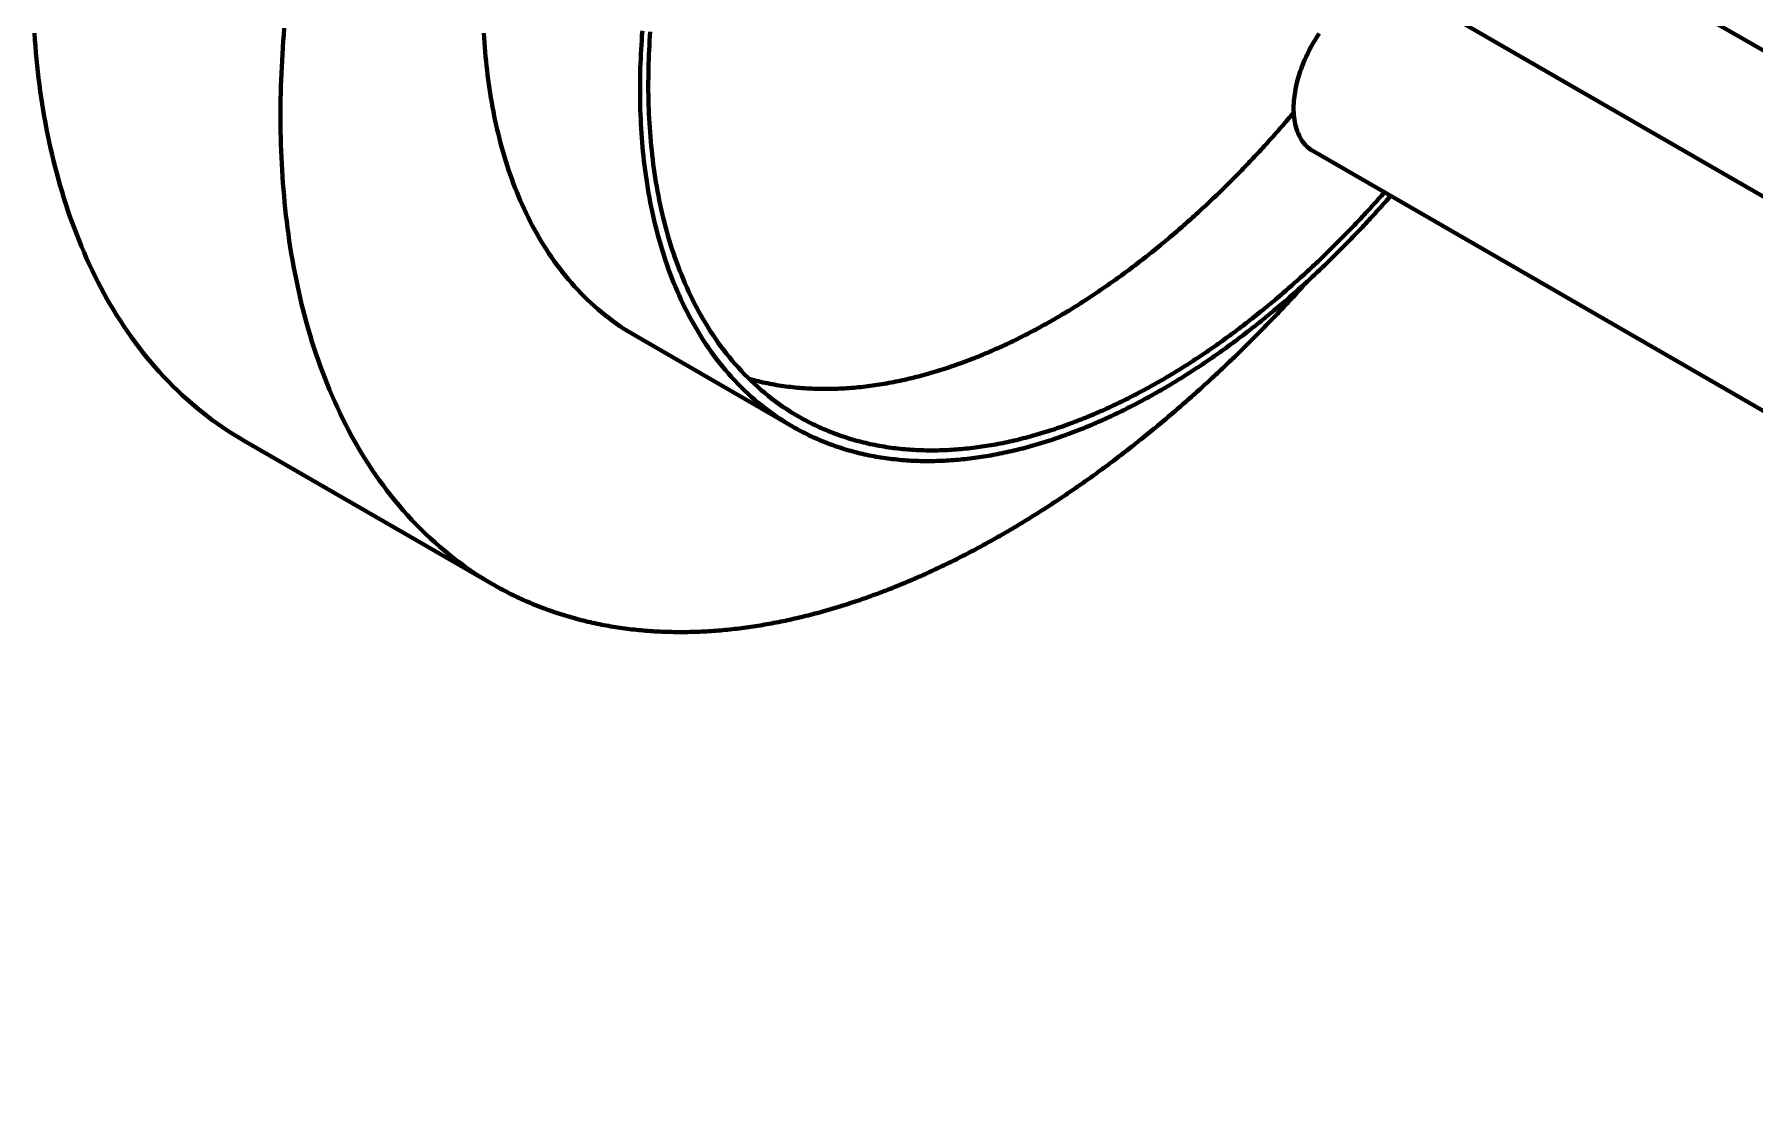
# Model space of a CAD drawing. Header units: millimetres. Extents: x 0 to 841, y 0 to 594.
# Drawn here: x 379.2 to 438.1, y 132.7 to 168.8 of the extents above; entities that cross this region are included whole.
import ezdxf

# ---------------------------------------------------------------- set-up
doc = ezdxf.new("R2010")
doc.units = ezdxf.units.MM
doc.layers.add('01-VISIBLE', color=7, linetype='CONTINUOUS', lineweight=70)

msp = doc.modelspace()

# ---------------------------------------------------------------- linework, layer by layer
at = {"layer": '01-VISIBLE'}
for p, q in [((425.47, 175.732), (485.723, 140.945)), ((426.147, 170.342), (481.867, 138.172)), ((422.972, 164.843), (478.692, 132.673)), ((405.179, 155.416), (399.812, 158.514)), ((394.912, 150.027), (386.426, 154.926))]:
    msp.add_line(p, q, dxfattribs=at)
for points in [[(386.426, 154.926), (386.236, 155.038), (386.048, 155.154), (385.863, 155.273), (385.679, 155.396), (385.498, 155.522), (385.319, 155.652), (385.143, 155.785), (384.969, 155.921), (384.798, 156.06), (384.63, 156.202), (384.464, 156.348), (384.3, 156.496), (384.14, 156.648), (383.982, 156.802), (383.827, 156.959), (383.674, 157.119), (383.525, 157.281), (383.378, 157.446), (383.234, 157.613), (383.093, 157.783), (382.955, 157.955), (382.819, 158.129), (382.687, 158.306), (382.557, 158.484), (382.43, 158.665), (382.306, 158.847), (382.185, 159.032), (382.066, 159.218), (381.951, 159.406), (381.838, 159.595), (381.727, 159.787), (381.62, 159.979), (381.515, 160.174), (381.413, 160.37), (381.314, 160.567), (381.217, 160.765), (381.123, 160.965), (381.032, 161.166), (380.943, 161.368), (380.857, 161.571), (380.773, 161.775), (380.692, 161.98), (380.613, 162.186), (380.537, 162.393), (380.463, 162.601), (380.391, 162.81), (380.322, 163.02), (380.255, 163.23), (380.19, 163.441), (380.128, 163.653), (380.068, 163.865), (380.01, 164.078), (379.955, 164.292), (379.901, 164.506), (379.85, 164.721), (379.801, 164.936), (379.754, 165.151), (379.708, 165.367), (379.665, 165.584), (379.624, 165.801), (379.585, 166.018), (379.548, 166.235), (379.513, 166.453), (379.48, 166.672), (379.448, 166.89), (379.419, 167.109), (379.391, 167.328), (379.365, 167.547), (379.341, 167.766), (379.318, 167.986), (379.298, 168.206), (379.279, 168.425), (379.261, 168.645), (379.246, 168.866)], [(394.912, 150.027), (394.721, 150.139), (394.534, 150.255), (394.348, 150.374), (394.164, 150.497), (393.983, 150.623), (393.805, 150.753), (393.628, 150.886), (393.455, 151.022), (393.283, 151.161), (393.115, 151.304), (392.949, 151.449), (392.786, 151.597), (392.625, 151.749), (392.467, 151.903), (392.312, 152.06), (392.16, 152.22), (392.01, 152.382), (391.863, 152.547), (391.719, 152.714), (391.578, 152.884), (391.44, 153.056), (391.305, 153.23), (391.172, 153.407), (391.042, 153.585), (390.915, 153.766), (390.791, 153.948), (390.67, 154.133), (390.551, 154.319), (390.436, 154.507), (390.323, 154.696), (390.213, 154.888), (390.105, 155.081), (390.001, 155.275), (389.899, 155.471), (389.799, 155.668), (389.703, 155.866), (389.609, 156.066), (389.517, 156.267), (389.428, 156.469), (389.342, 156.672), (389.258, 156.876), (389.177, 157.081), (389.098, 157.287), (389.022, 157.494), (388.948, 157.702), (388.876, 157.911), (388.807, 158.121), (388.74, 158.331), (388.676, 158.542), (388.613, 158.754), (388.553, 158.966), (388.496, 159.179), (388.44, 159.393), (388.387, 159.607), (388.335, 159.822), (388.286, 160.037), (388.239, 160.252), (388.194, 160.468), (388.151, 160.685), (388.11, 160.902), (388.071, 161.119), (388.033, 161.337), (387.998, 161.554), (387.965, 161.773), (387.933, 161.991), (387.904, 162.21), (387.876, 162.429), (387.85, 162.648), (387.826, 162.867), (387.804, 163.087), (387.783, 163.307), (387.764, 163.526), (387.747, 163.746), (387.731, 163.967), (387.717, 164.187), (387.705, 164.407), (387.694, 164.628), (387.685, 164.848), (387.678, 165.069), (387.672, 165.289), (387.667, 165.51), (387.664, 165.731), (387.663, 165.951), (387.663, 166.172), (387.665, 166.393), (387.668, 166.614), (387.672, 166.834), (387.678, 167.055), (387.685, 167.275), (387.694, 167.496), (387.704, 167.716), (387.715, 167.937), (387.728, 168.157), (387.742, 168.377), (387.757, 168.598), (387.774, 168.818), (387.792, 169.038)], [(399.812, 158.514), (399.675, 158.595), (399.539, 158.678), (399.406, 158.764), (399.274, 158.853), (399.143, 158.943), (399.015, 159.037), (398.888, 159.132), (398.763, 159.23), (398.639, 159.331), (398.518, 159.433), (398.398, 159.538), (398.281, 159.645), (398.165, 159.754), (398.052, 159.865), (397.94, 159.978), (397.83, 160.093), (397.722, 160.21), (397.617, 160.328), (397.513, 160.449), (397.412, 160.571), (397.312, 160.695), (397.215, 160.82), (397.119, 160.947), (397.026, 161.076), (396.934, 161.206), (396.845, 161.337), (396.758, 161.47), (396.672, 161.604), (396.589, 161.74), (396.508, 161.876), (396.428, 162.014), (396.351, 162.153), (396.276, 162.293), (396.202, 162.433), (396.131, 162.575), (396.061, 162.718), (395.993, 162.862), (395.928, 163.007), (395.864, 163.152), (395.802, 163.298), (395.741, 163.445), (395.683, 163.593), (395.626, 163.742), (395.571, 163.891), (395.518, 164.04), (395.466, 164.191), (395.416, 164.342), (395.368, 164.493), (395.322, 164.645), (395.277, 164.797), (395.234, 164.95), (395.192, 165.104), (395.152, 165.257), (395.114, 165.412), (395.077, 165.566), (395.041, 165.721), (395.007, 165.876), (394.975, 166.032), (394.944, 166.188), (394.914, 166.344), (394.886, 166.5), (394.859, 166.657), (394.834, 166.814), (394.81, 166.971), (394.787, 167.128), (394.766, 167.286), (394.746, 167.443), (394.727, 167.601), (394.71, 167.759), (394.694, 167.917), (394.679, 168.075), (394.665, 168.234), (394.653, 168.392), (394.642, 168.551), (394.632, 168.709), (394.623, 168.868)], [(405.179, 155.416), (405.042, 155.496), (404.906, 155.58), (404.773, 155.666), (404.641, 155.754), (404.51, 155.845), (404.382, 155.938), (404.255, 156.034), (404.13, 156.132), (404.006, 156.232), (403.885, 156.335), (403.765, 156.439), (403.648, 156.546), (403.532, 156.655), (403.418, 156.766), (403.307, 156.879), (403.197, 156.994), (403.089, 157.111), (402.984, 157.23), (402.88, 157.35), (402.779, 157.472), (402.679, 157.596), (402.581, 157.722), (402.486, 157.849), (402.393, 157.977), (402.301, 158.107), (402.212, 158.239), (402.125, 158.372), (402.039, 158.506), (401.956, 158.641), (401.875, 158.778), (401.795, 158.915), (401.718, 159.054), (401.643, 159.194), (401.569, 159.335), (401.498, 159.477), (401.428, 159.62), (401.36, 159.763), (401.295, 159.908), (401.231, 160.053), (401.168, 160.2), (401.108, 160.347), (401.05, 160.495), (400.993, 160.643), (400.938, 160.792), (400.885, 160.942), (400.833, 161.092), (400.783, 161.243), (400.735, 161.394), (400.689, 161.546), (400.644, 161.699), (400.601, 161.852), (400.559, 162.005), (400.519, 162.159), (400.48, 162.313), (400.444, 162.468), (400.408, 162.623), (400.374, 162.778), (400.342, 162.933), (400.311, 163.089), (400.281, 163.245), (400.253, 163.402), (400.226, 163.558), (400.201, 163.715), (400.177, 163.872), (400.154, 164.03), (400.133, 164.187), (400.113, 164.345), (400.094, 164.503), (400.077, 164.66), (400.061, 164.819), (400.046, 164.977), (400.032, 165.135), (400.02, 165.294), (400.009, 165.452), (399.999, 165.611), (399.99, 165.769), (399.982, 165.928), (399.976, 166.087), (399.97, 166.246), (399.966, 166.404), (399.963, 166.563), (399.961, 166.722), (399.96, 166.881), (399.96, 167.04), (399.961, 167.199), (399.963, 167.358), (399.966, 167.517), (399.97, 167.676), (399.975, 167.834), (399.982, 167.993), (399.989, 168.152), (399.997, 168.311), (400.006, 168.469), (400.016, 168.628), (400.027, 168.786), (400.039, 168.945)], [(405.379, 155.762), (405.244, 155.842), (405.111, 155.924), (404.979, 156.008), (404.849, 156.095), (404.721, 156.184), (404.594, 156.276), (404.469, 156.37), (404.346, 156.467), (404.225, 156.566), (404.105, 156.666), (403.988, 156.77), (403.872, 156.875), (403.758, 156.982), (403.646, 157.091), (403.537, 157.202), (403.429, 157.316), (403.323, 157.431), (403.219, 157.547), (403.117, 157.666), (403.017, 157.786), (402.919, 157.908), (402.823, 158.032), (402.729, 158.157), (402.637, 158.283), (402.547, 158.411), (402.459, 158.54), (402.373, 158.671), (402.289, 158.803), (402.207, 158.936), (402.127, 159.071), (402.049, 159.206), (401.973, 159.343), (401.899, 159.48), (401.826, 159.619), (401.756, 159.759), (401.688, 159.899), (401.621, 160.041), (401.556, 160.183), (401.493, 160.326), (401.432, 160.47), (401.373, 160.615), (401.315, 160.76), (401.259, 160.906), (401.205, 161.053), (401.153, 161.2), (401.102, 161.348), (401.053, 161.497), (401.006, 161.646), (400.96, 161.795), (400.916, 161.946), (400.873, 162.096), (400.832, 162.247), (400.793, 162.398), (400.755, 162.55), (400.719, 162.702), (400.684, 162.855), (400.65, 163.007), (400.618, 163.16), (400.588, 163.314), (400.559, 163.467), (400.531, 163.621), (400.505, 163.776), (400.48, 163.93), (400.456, 164.084), (400.434, 164.239), (400.413, 164.394), (400.393, 164.549), (400.375, 164.705), (400.358, 164.86), (400.342, 165.016), (400.327, 165.171), (400.314, 165.327), (400.302, 165.483), (400.291, 165.639), (400.281, 165.795), (400.272, 165.951), (400.265, 166.108), (400.258, 166.264), (400.253, 166.42), (400.249, 166.576), (400.245, 166.733), (400.243, 166.889), (400.242, 167.046), (400.242, 167.202), (400.244, 167.358), (400.246, 167.515), (400.249, 167.671), (400.253, 167.827), (400.258, 167.984), (400.264, 168.14), (400.271, 168.296), (400.279, 168.452), (400.288, 168.608), (400.298, 168.765), (400.309, 168.921)], [(423.189, 168.855), (423.145, 168.788), (423.101, 168.721), (423.058, 168.653), (423.016, 168.584), (422.976, 168.515), (422.936, 168.446), (422.897, 168.375), (422.86, 168.304), (422.823, 168.233), (422.788, 168.161), (422.753, 168.089), (422.72, 168.016), (422.687, 167.942), (422.656, 167.868), (422.626, 167.794), (422.597, 167.719), (422.57, 167.644), (422.543, 167.568), (422.518, 167.492), (422.494, 167.415), (422.471, 167.338), (422.45, 167.261), (422.43, 167.183), (422.411, 167.105), (422.394, 167.027), (422.379, 166.948), (422.365, 166.869), (422.352, 166.79), (422.341, 166.711), (422.332, 166.631), (422.325, 166.551), (422.32, 166.471), (422.316, 166.391), (422.315, 166.311), (422.315, 166.23), (422.318, 166.15), (422.324, 166.07), (422.331, 165.99), (422.342, 165.911), (422.355, 165.832), (422.371, 165.753), (422.39, 165.675), (422.412, 165.598), (422.437, 165.522), (422.466, 165.447), (422.499, 165.374), (422.536, 165.302), (422.576, 165.233), (422.621, 165.166), (422.669, 165.103), (422.722, 165.042), (422.779, 164.986), (422.84, 164.933), (422.904, 164.886), (422.972, 164.843)], [(422.318, 166.155), (422.266, 166.093), (422.214, 166.032), (422.162, 165.971), (422.11, 165.91), (422.057, 165.849), (422.005, 165.788), (421.952, 165.727), (421.899, 165.666), (421.846, 165.606), (421.793, 165.545), (421.74, 165.485), (421.687, 165.425), (421.633, 165.364), (421.58, 165.304), (421.526, 165.244), (421.472, 165.185), (421.418, 165.125), (421.364, 165.065), (421.31, 165.006), (421.256, 164.947), (421.201, 164.887), (421.147, 164.828), (421.092, 164.769), (421.037, 164.71), (420.982, 164.652), (420.927, 164.593), (420.872, 164.534), (420.817, 164.476), (420.761, 164.418), (420.706, 164.36), (420.65, 164.302), (420.594, 164.244), (420.538, 164.186), (420.482, 164.128), (420.426, 164.071), (420.369, 164.013), (420.313, 163.956), (420.256, 163.899), (420.2, 163.842), (420.143, 163.785), (420.086, 163.728), (420.029, 163.671), (419.971, 163.615), (419.914, 163.559), (419.856, 163.502), (419.799, 163.446), (419.741, 163.39), (419.683, 163.334), (419.625, 163.279), (419.567, 163.223), (419.509, 163.168), (419.45, 163.112), (419.392, 163.057), (419.333, 163.002), (419.274, 162.947), (419.215, 162.892), (419.156, 162.838), (419.097, 162.783), (419.038, 162.729), (418.978, 162.675), (418.919, 162.621), (418.859, 162.567), (418.799, 162.513), (418.739, 162.46), (418.679, 162.406), (418.619, 162.353), (418.558, 162.3), (418.498, 162.247), (418.437, 162.194), (418.376, 162.141), (418.315, 162.089), (418.254, 162.036), (418.193, 161.984), (418.132, 161.932), (418.07, 161.88), (418.009, 161.828), (417.947, 161.776), (417.885, 161.725), (417.823, 161.674), (417.761, 161.623), (417.699, 161.572), (417.637, 161.521), (417.574, 161.47), (417.511, 161.42), (417.449, 161.369), (417.386, 161.319), (417.323, 161.269), (417.26, 161.219), (417.196, 161.17), (417.133, 161.12), (417.069, 161.071), (417.006, 161.022), (416.942, 160.973), (416.878, 160.924), (416.814, 160.876), (416.749, 160.827), (416.685, 160.779), (416.62, 160.731), (416.556, 160.683), (416.491, 160.635), (416.426, 160.588), (416.361, 160.54), (416.296, 160.493), (416.23, 160.446), (416.165, 160.4), (416.099, 160.353), (416.034, 160.307), (415.968, 160.261), (415.902, 160.215), (415.836, 160.169), (415.769, 160.123), (415.703, 160.078), (415.636, 160.033), (415.57, 159.988), (415.503, 159.943), (415.436, 159.898), (415.369, 159.854), (415.301, 159.81), (415.234, 159.766), (415.166, 159.722), (415.099, 159.679), (415.031, 159.635), (414.963, 159.592), (414.895, 159.549), (414.827, 159.507), (414.758, 159.464), (414.69, 159.422), (414.621, 159.38), (414.552, 159.338), (414.484, 159.297), (414.414, 159.256), (414.345, 159.215), (414.276, 159.174), (414.207, 159.133), (414.137, 159.093)], [(425.422, 163.428), (425.369, 163.368), (425.316, 163.308), (425.263, 163.248), (425.209, 163.188), (425.156, 163.128), (425.102, 163.069), (425.048, 163.009), (424.994, 162.95), (424.94, 162.89), (424.886, 162.831), (424.831, 162.772), (424.777, 162.713), (424.722, 162.654), (424.667, 162.596), (424.612, 162.537), (424.557, 162.478), (424.502, 162.42), (424.447, 162.362), (424.392, 162.304), (424.336, 162.246), (424.281, 162.188), (424.225, 162.13), (424.169, 162.072), (424.113, 162.015), (424.057, 161.957), (424, 161.9), (423.944, 161.843), (423.888, 161.786), (423.831, 161.729), (423.774, 161.672), (423.717, 161.616), (423.66, 161.559), (423.603, 161.503), (423.546, 161.446), (423.488, 161.39), (423.431, 161.334), (423.373, 161.278), (423.315, 161.223), (423.257, 161.167), (423.199, 161.112), (423.141, 161.056), (423.083, 161.001), (423.024, 160.946), (422.966, 160.891), (422.907, 160.836), (422.848, 160.782), (422.789, 160.727), (422.73, 160.673), (422.671, 160.619), (422.611, 160.565), (422.552, 160.511), (422.492, 160.457), (422.432, 160.403), (422.372, 160.35), (422.312, 160.297), (422.252, 160.243), (422.192, 160.19), (422.132, 160.137), (422.071, 160.085), (422.01, 160.032), (421.95, 159.98), (421.889, 159.927), (421.828, 159.875), (421.766, 159.823), (421.705, 159.771), (421.644, 159.72), (421.582, 159.668), (421.52, 159.617), (421.458, 159.566), (421.396, 159.515), (421.334, 159.464), (421.272, 159.413), (421.21, 159.363), (421.147, 159.312), (421.084, 159.262), (421.022, 159.212), (420.959, 159.162), (420.896, 159.112), (420.832, 159.063), (420.769, 159.014), (420.706, 158.964), (420.642, 158.915), (420.578, 158.867), (420.514, 158.818), (420.45, 158.769), (420.386, 158.721), (420.322, 158.673), (420.257, 158.625), (420.193, 158.577), (420.128, 158.53), (420.063, 158.482), (419.998, 158.435), (419.933, 158.388), (419.868, 158.341), (419.803, 158.295), (419.737, 158.248), (419.672, 158.202), (419.606, 158.156), (419.54, 158.11), (419.474, 158.064), (419.408, 158.019), (419.342, 157.973), (419.275, 157.928), (419.208, 157.883), (419.142, 157.839), (419.075, 157.794), (419.008, 157.75), (418.941, 157.706), (418.874, 157.662), (418.806, 157.618), (418.739, 157.575), (418.671, 157.532), (418.603, 157.489), (418.535, 157.446), (418.467, 157.404), (418.399, 157.361), (418.33, 157.319), (418.262, 157.277), (418.193, 157.236), (418.124, 157.194), (418.056, 157.153), (417.987, 157.112), (417.917, 157.071), (417.848, 157.031), (417.779, 156.99)], [(425.634, 163.306), (425.581, 163.246), (425.528, 163.186), (425.475, 163.126), (425.422, 163.066), (425.369, 163.006), (425.315, 162.946), (425.262, 162.887), (425.208, 162.827), (425.154, 162.768), (425.101, 162.709), (425.047, 162.649), (424.992, 162.59), (424.938, 162.531), (424.884, 162.473), (424.829, 162.414), (424.775, 162.355), (424.72, 162.297), (424.665, 162.239), (424.61, 162.18), (424.555, 162.122), (424.5, 162.064), (424.444, 162.006), (424.389, 161.949), (424.333, 161.891), (424.278, 161.833), (424.222, 161.776), (424.166, 161.719), (424.11, 161.662), (424.053, 161.604), (423.997, 161.548), (423.94, 161.491), (423.884, 161.434), (423.827, 161.378), (423.77, 161.321), (423.713, 161.265), (423.656, 161.209), (423.599, 161.153), (423.541, 161.097), (423.484, 161.041), (423.426, 160.985), (423.369, 160.93), (423.311, 160.875), (423.253, 160.819), (423.195, 160.764), (423.136, 160.709), (423.078, 160.654), (423.019, 160.6), (422.961, 160.545), (422.902, 160.491), (422.843, 160.436), (422.784, 160.382), (422.725, 160.328), (422.666, 160.274), (422.606, 160.221), (422.547, 160.167), (422.487, 160.114), (422.427, 160.06), (422.367, 160.007), (422.307, 159.954), (422.247, 159.901), (422.187, 159.849), (422.126, 159.796), (422.066, 159.744), (422.005, 159.691), (421.944, 159.639), (421.883, 159.587), (421.822, 159.535), (421.761, 159.484), (421.7, 159.432), (421.638, 159.381), (421.577, 159.33), (421.515, 159.279), (421.453, 159.228), (421.391, 159.177), (421.329, 159.126), (421.267, 159.076), (421.204, 159.026), (421.142, 158.976), (421.079, 158.926), (421.017, 158.876), (420.954, 158.826), (420.891, 158.777), (420.827, 158.728), (420.764, 158.678), (420.701, 158.63), (420.637, 158.581), (420.573, 158.532), (420.51, 158.484), (420.446, 158.436), (420.382, 158.387), (420.317, 158.34), (420.253, 158.292), (420.189, 158.244), (420.124, 158.197), (420.059, 158.15), (419.994, 158.103), (419.929, 158.056), (419.864, 158.009), (419.799, 157.963), (419.734, 157.917), (419.668, 157.871), (419.602, 157.825), (419.537, 157.779), (419.471, 157.734), (419.405, 157.688), (419.338, 157.643), (419.272, 157.598), (419.206, 157.554), (419.139, 157.509), (419.072, 157.465), (419.005, 157.421), (418.938, 157.377), (418.871, 157.333), (418.804, 157.29), (418.736, 157.247), (418.669, 157.204), (418.601, 157.161), (418.533, 157.118), (418.465, 157.076), (418.397, 157.034), (418.329, 156.992), (418.261, 156.95), (418.192, 156.908), (418.124, 156.867), (418.055, 156.826), (417.986, 156.785), (417.917, 156.744), (417.848, 156.704), (417.779, 156.664)], [(422.794, 160.391), (422.74, 160.332), (422.687, 160.272), (422.633, 160.213), (422.579, 160.154), (422.525, 160.094), (422.471, 160.035), (422.416, 159.976), (422.362, 159.917), (422.308, 159.858), (422.253, 159.799), (422.198, 159.741), (422.144, 159.682), (422.089, 159.623), (422.034, 159.565), (421.979, 159.506), (421.924, 159.448), (421.869, 159.39), (421.814, 159.332), (421.758, 159.274), (421.703, 159.216), (421.647, 159.158), (421.592, 159.1), (421.536, 159.042), (421.48, 158.984), (421.425, 158.927), (421.369, 158.869), (421.313, 158.812), (421.256, 158.755), (421.2, 158.697), (421.144, 158.64), (421.087, 158.583), (421.031, 158.526), (420.974, 158.47), (420.918, 158.413), (420.861, 158.356), (420.804, 158.299), (420.747, 158.243), (420.69, 158.187), (420.633, 158.13), (420.576, 158.074), (420.518, 158.018), (420.461, 157.962), (420.404, 157.906), (420.346, 157.85), (420.288, 157.794), (420.231, 157.739), (420.173, 157.683), (420.115, 157.628), (420.057, 157.572), (419.999, 157.517), (419.94, 157.462), (419.882, 157.407), (419.824, 157.352), (419.765, 157.297), (419.707, 157.242), (419.648, 157.187), (419.589, 157.133), (419.53, 157.078), (419.471, 157.024), (419.412, 156.97), (419.353, 156.916), (419.294, 156.861), (419.235, 156.807), (419.175, 156.754), (419.116, 156.7), (419.056, 156.646), (418.996, 156.593), (418.937, 156.539), (418.877, 156.486), (418.817, 156.432), (418.757, 156.379), (418.696, 156.326), (418.636, 156.273), (418.576, 156.22), (418.515, 156.168), (418.455, 156.115), (418.394, 156.062), (418.334, 156.01), (418.273, 155.958), (418.212, 155.905), (418.151, 155.853), (418.09, 155.801), (418.029, 155.75), (417.967, 155.698), (417.906, 155.646), (417.845, 155.595), (417.783, 155.543), (417.721, 155.492), (417.66, 155.441), (417.598, 155.389), (417.536, 155.339), (417.474, 155.288), (417.412, 155.237), (417.349, 155.186), (417.287, 155.136), (417.225, 155.085), (417.162, 155.035), (417.1, 154.985), (417.037, 154.935), (416.974, 154.885), (416.911, 154.835), (416.848, 154.785), (416.785, 154.736), (416.722, 154.686), (416.659, 154.637), (416.596, 154.588), (416.532, 154.539), (416.469, 154.49), (416.405, 154.441), (416.341, 154.392), (416.277, 154.344), (416.214, 154.295), (416.15, 154.247), (416.085, 154.199), (416.021, 154.15), (415.957, 154.102), (415.893, 154.055), (415.828, 154.007), (415.764, 153.959), (415.699, 153.912), (415.634, 153.865), (415.569, 153.817), (415.504, 153.77), (415.439, 153.723), (415.374, 153.677), (415.309, 153.63), (415.243, 153.583), (415.178, 153.537), (415.112, 153.491), (415.047, 153.445), (414.981, 153.399), (414.915, 153.353), (414.849, 153.307), (414.783, 153.262), (414.717, 153.216), (414.651, 153.171), (414.585, 153.126), (414.518, 153.081), (414.452, 153.036), (414.385, 152.991), (414.318, 152.947), (414.252, 152.902), (414.185, 152.858), (414.118, 152.814), (414.051, 152.77), (413.984, 152.726), (413.916, 152.682), (413.849, 152.639), (413.781, 152.595), (413.714, 152.552), (413.646, 152.509), (413.578, 152.466), (413.511, 152.423), (413.443, 152.381), (413.375, 152.338), (413.306, 152.296), (413.238, 152.254), (413.17, 152.212), (413.101, 152.17), (413.033, 152.128), (412.964, 152.087), (412.895, 152.046), (412.827, 152.004), (412.758, 151.963), (412.689, 151.923), (412.62, 151.882), (412.55, 151.841), (412.481, 151.801), (412.412, 151.761)], [(414.137, 159.093), (414.067, 159.053), (413.998, 159.013), (413.928, 158.973), (413.858, 158.934), (413.787, 158.895), (413.717, 158.856), (413.647, 158.818), (413.576, 158.779), (413.505, 158.741), (413.434, 158.704), (413.363, 158.666), (413.292, 158.629), (413.221, 158.592), (413.149, 158.555), (413.078, 158.518), (413.006, 158.482), (412.934, 158.446), (412.862, 158.411), (412.79, 158.375), (412.718, 158.34), (412.646, 158.305), (412.573, 158.271), (412.501, 158.236), (412.428, 158.203), (412.355, 158.169), (412.282, 158.135), (412.209, 158.102), (412.135, 158.07), (412.062, 158.037), (411.988, 158.005), (411.914, 157.973), (411.841, 157.941), (411.767, 157.91), (411.692, 157.879), (411.618, 157.849), (411.544, 157.818), (411.469, 157.788), (411.395, 157.759), (411.32, 157.729), (411.245, 157.7), (411.17, 157.672), (411.095, 157.644), (411.019, 157.616), (410.944, 157.588), (410.868, 157.561), (410.793, 157.534), (410.717, 157.507), (410.641, 157.481), (410.565, 157.455), (410.489, 157.43), (410.412, 157.405), (410.336, 157.38), (410.259, 157.355), (410.183, 157.331), (410.106, 157.308), (410.029, 157.285), (409.952, 157.262), (409.875, 157.239), (409.798, 157.217), (409.72, 157.196), (409.643, 157.174), (409.565, 157.154), (409.488, 157.133), (409.41, 157.113), (409.332, 157.094), (409.254, 157.075), (409.176, 157.056), (409.098, 157.038), (409.019, 157.02), (408.941, 157.002), (408.862, 156.985), (408.784, 156.969), (408.705, 156.953), (408.626, 156.937), (408.547, 156.922), (408.468, 156.907), (408.389, 156.893), (408.31, 156.879), (408.231, 156.866), (408.152, 156.853), (408.072, 156.841), (407.993, 156.829), (407.913, 156.818), (407.834, 156.807), (407.754, 156.797), (407.674, 156.787), (407.595, 156.778), (407.515, 156.769), (407.435, 156.761), (407.355, 156.753), (407.275, 156.746), (407.195, 156.739), (407.115, 156.733), (407.035, 156.727), (406.954, 156.722), (406.874, 156.718), (406.794, 156.714), (406.714, 156.711), (406.633, 156.708), (406.553, 156.706), (406.473, 156.704), (406.393, 156.703), (406.312, 156.703), (406.232, 156.703), (406.152, 156.704), (406.071, 156.705), (405.991, 156.707), (405.911, 156.71), (405.83, 156.713), (405.75, 156.717), (405.67, 156.721), (405.59, 156.726), (405.51, 156.732), (405.43, 156.738), (405.35, 156.745), (405.27, 156.753), (405.19, 156.761), (405.11, 156.77), (405.03, 156.78), (404.95, 156.79), (404.871, 156.801), (404.791, 156.812), (404.712, 156.825), (404.633, 156.837), (404.554, 156.851), (404.474, 156.865), (404.396, 156.88), (404.317, 156.896), (404.238, 156.912), (404.16, 156.929), (404.081, 156.947), (404.003, 156.965), (403.925, 156.985), (403.847, 157.004), (403.77, 157.025), (403.692, 157.046)], [(417.779, 156.664), (417.709, 156.624), (417.639, 156.584), (417.569, 156.544), (417.499, 156.505), (417.429, 156.466), (417.358, 156.427), (417.288, 156.388), (417.217, 156.35), (417.147, 156.312), (417.076, 156.274), (417.005, 156.236), (416.934, 156.199), (416.862, 156.162), (416.791, 156.125), (416.719, 156.089), (416.648, 156.052), (416.576, 156.016), (416.504, 155.981), (416.432, 155.945), (416.359, 155.91), (416.287, 155.875), (416.215, 155.84), (416.142, 155.806), (416.069, 155.772), (415.996, 155.738), (415.923, 155.704), (415.85, 155.671), (415.777, 155.638), (415.703, 155.606), (415.63, 155.573), (415.556, 155.541), (415.482, 155.51), (415.408, 155.478), (415.334, 155.447), (415.26, 155.416), (415.186, 155.386), (415.111, 155.356), (415.036, 155.326), (414.962, 155.296), (414.887, 155.267), (414.812, 155.238), (414.737, 155.21), (414.661, 155.181), (414.586, 155.154), (414.511, 155.126), (414.435, 155.099), (414.359, 155.072), (414.283, 155.046), (414.207, 155.019), (414.131, 154.994), (414.055, 154.968), (413.979, 154.943), (413.902, 154.919), (413.825, 154.894), (413.749, 154.87), (413.672, 154.847), (413.595, 154.824), (413.518, 154.801), (413.441, 154.778), (413.363, 154.756), (413.286, 154.735), (413.209, 154.714), (413.131, 154.693), (413.053, 154.672), (412.975, 154.652), (412.897, 154.633), (412.819, 154.614), (412.741, 154.595), (412.663, 154.576), (412.585, 154.559), (412.506, 154.541), (412.428, 154.524), (412.349, 154.508), (412.27, 154.491), (412.191, 154.476), (412.113, 154.46), (412.034, 154.446), (411.954, 154.431), (411.875, 154.417), (411.796, 154.404), (411.717, 154.391), (411.637, 154.379), (411.558, 154.367), (411.478, 154.355), (411.399, 154.344), (411.319, 154.334), (411.239, 154.324), (411.16, 154.315), (411.08, 154.306), (411, 154.297), (410.92, 154.289), (410.84, 154.282), (410.76, 154.275), (410.68, 154.269), (410.599, 154.263), (410.519, 154.257), (410.439, 154.253), (410.359, 154.249), (410.278, 154.245), (410.198, 154.242), (410.118, 154.239), (410.037, 154.238), (409.957, 154.236), (409.877, 154.235), (409.796, 154.235), (409.716, 154.236), (409.636, 154.237), (409.555, 154.238), (409.475, 154.24), (409.395, 154.243), (409.314, 154.246), (409.234, 154.25), (409.154, 154.255), (409.074, 154.26), (408.994, 154.266), (408.913, 154.273), (408.833, 154.28), (408.753, 154.287), (408.673, 154.296), (408.594, 154.305), (408.514, 154.315), (408.434, 154.325), (408.355, 154.336), (408.275, 154.348), (408.196, 154.36), (408.116, 154.373), (408.037, 154.386), (407.958, 154.401), (407.879, 154.416), (407.8, 154.431), (407.722, 154.448), (407.643, 154.465), (407.565, 154.482), (407.486, 154.501), (407.408, 154.52), (407.33, 154.54), (407.253, 154.56), (407.175, 154.581), (407.098, 154.603), (407.021, 154.626), (406.944, 154.649), (406.867, 154.673), (406.791, 154.697), (406.714, 154.723), (406.638, 154.749), (406.563, 154.776), (406.487, 154.803), (406.412, 154.831), (406.337, 154.86), (406.262, 154.89), (406.187, 154.92), (406.113, 154.951), (406.039, 154.982), (405.966, 155.015), (405.893, 155.048), (405.82, 155.081), (405.747, 155.116), (405.675, 155.151), (405.603, 155.187), (405.531, 155.223), (405.46, 155.26), (405.389, 155.298), (405.318, 155.337), (405.248, 155.376), (405.179, 155.416)], [(417.779, 156.99), (417.709, 156.951), (417.64, 156.911), (417.57, 156.871), (417.5, 156.832), (417.43, 156.793), (417.36, 156.755), (417.29, 156.716), (417.219, 156.678), (417.149, 156.64), (417.078, 156.602), (417.008, 156.565), (416.937, 156.528), (416.866, 156.491), (416.794, 156.454), (416.723, 156.418), (416.652, 156.382), (416.58, 156.346), (416.508, 156.31), (416.436, 156.275), (416.364, 156.24), (416.292, 156.205), (416.22, 156.171), (416.148, 156.137), (416.075, 156.103), (416.002, 156.069), (415.93, 156.036), (415.857, 156.003), (415.784, 155.97), (415.71, 155.938), (415.637, 155.906), (415.564, 155.874), (415.49, 155.842), (415.416, 155.811), (415.342, 155.78), (415.268, 155.75), (415.194, 155.719), (415.12, 155.69), (415.046, 155.66), (414.971, 155.631), (414.896, 155.602), (414.822, 155.573), (414.747, 155.545), (414.672, 155.517), (414.597, 155.489), (414.521, 155.462), (414.446, 155.435), (414.37, 155.409), (414.295, 155.383), (414.219, 155.357), (414.143, 155.331), (414.067, 155.306), (413.991, 155.282), (413.915, 155.257), (413.838, 155.233), (413.762, 155.21), (413.685, 155.186), (413.608, 155.164), (413.532, 155.141), (413.455, 155.119), (413.377, 155.098), (413.3, 155.076), (413.223, 155.055), (413.146, 155.035), (413.068, 155.015), (412.99, 154.995), (412.913, 154.976), (412.835, 154.957), (412.757, 154.939), (412.679, 154.921), (412.601, 154.904), (412.523, 154.887), (412.444, 154.87), (412.366, 154.854), (412.287, 154.838), (412.209, 154.823), (412.13, 154.808), (412.051, 154.794), (411.972, 154.78), (411.893, 154.767), (411.814, 154.754), (411.735, 154.742), (411.656, 154.73), (411.577, 154.718), (411.498, 154.708), (411.418, 154.697), (411.339, 154.687), (411.259, 154.678), (411.18, 154.669), (411.1, 154.661), (411.02, 154.653), (410.941, 154.645), (410.861, 154.639), (410.781, 154.632), (410.701, 154.627), (410.621, 154.621), (410.541, 154.617), (410.461, 154.613), (410.382, 154.609), (410.301, 154.606), (410.221, 154.604), (410.141, 154.602), (410.061, 154.601), (409.981, 154.6), (409.901, 154.6), (409.821, 154.601), (409.741, 154.602), (409.661, 154.604), (409.581, 154.606), (409.501, 154.609), (409.421, 154.613), (409.341, 154.617), (409.261, 154.622), (409.181, 154.627), (409.102, 154.633), (409.022, 154.64), (408.942, 154.647), (408.862, 154.655), (408.783, 154.664), (408.703, 154.673), (408.624, 154.683), (408.545, 154.694), (408.465, 154.705), (408.386, 154.717), (408.307, 154.73), (408.228, 154.743), (408.149, 154.757), (408.071, 154.771), (407.992, 154.787), (407.913, 154.803), (407.835, 154.819), (407.757, 154.837), (407.679, 154.855), (407.601, 154.874), (407.524, 154.893), (407.446, 154.913), (407.369, 154.934), (407.292, 154.956), (407.215, 154.978), (407.138, 155.001), (407.062, 155.024), (406.985, 155.049), (406.909, 155.074), (406.833, 155.099), (406.758, 155.126), (406.683, 155.153), (406.608, 155.181), (406.533, 155.21), (406.458, 155.239), (406.384, 155.269), (406.31, 155.3), (406.236, 155.331), (406.163, 155.363), (406.09, 155.396), (406.017, 155.429), (405.945, 155.464), (405.873, 155.499), (405.801, 155.534), (405.73, 155.57), (405.659, 155.607), (405.588, 155.645), (405.518, 155.683), (405.448, 155.722), (405.379, 155.762)], [(412.412, 151.761), (412.342, 151.721), (412.273, 151.681), (412.203, 151.641), (412.133, 151.602), (412.064, 151.563), (411.994, 151.524), (411.924, 151.485), (411.854, 151.446), (411.784, 151.407), (411.713, 151.369), (411.643, 151.331), (411.572, 151.293), (411.502, 151.255), (411.431, 151.217), (411.36, 151.18), (411.29, 151.142), (411.219, 151.105), (411.148, 151.068), (411.076, 151.032), (411.005, 150.995), (410.934, 150.959), (410.862, 150.922), (410.791, 150.886), (410.719, 150.851), (410.648, 150.815), (410.576, 150.78), (410.504, 150.744), (410.432, 150.709), (410.36, 150.675), (410.288, 150.64), (410.215, 150.605), (410.143, 150.571), (410.07, 150.537), (409.998, 150.503), (409.925, 150.47), (409.852, 150.436), (409.78, 150.403), (409.707, 150.37), (409.634, 150.337), (409.56, 150.305), (409.487, 150.273), (409.414, 150.24), (409.34, 150.208), (409.267, 150.177), (409.193, 150.145), (409.119, 150.114), (409.046, 150.083), (408.972, 150.052), (408.898, 150.022), (408.824, 149.991), (408.749, 149.961), (408.675, 149.931), (408.601, 149.901), (408.526, 149.872), (408.452, 149.843), (408.377, 149.814), (408.302, 149.785), (408.228, 149.756), (408.153, 149.728), (408.078, 149.7), (408.003, 149.672), (407.927, 149.645), (407.852, 149.618), (407.777, 149.59), (407.701, 149.564), (407.626, 149.537), (407.55, 149.511), (407.474, 149.485), (407.399, 149.459), (407.323, 149.433), (407.247, 149.408), (407.171, 149.383), (407.095, 149.358), (407.018, 149.334), (406.942, 149.31), (406.866, 149.286), (406.789, 149.262), (406.713, 149.238), (406.636, 149.215), (406.559, 149.192), (406.482, 149.17), (406.406, 149.147), (406.329, 149.125), (406.252, 149.104), (406.174, 149.082), (406.097, 149.061), (406.02, 149.04), (405.942, 149.019), (405.865, 148.999), (405.788, 148.979), (405.71, 148.959), (405.632, 148.94), (405.555, 148.921), (405.477, 148.902), (405.399, 148.883), (405.321, 148.865), (405.243, 148.847), (405.165, 148.829), (405.087, 148.812), (405.008, 148.795), (404.93, 148.778), (404.852, 148.762), (404.773, 148.746), (404.695, 148.73), (404.616, 148.715), (404.537, 148.7), (404.459, 148.685), (404.38, 148.67), (404.301, 148.656), (404.222, 148.643), (404.143, 148.629), (404.064, 148.616), (403.985, 148.603), (403.906, 148.591), (403.827, 148.579), (403.748, 148.567), (403.669, 148.556), (403.589, 148.545), (403.51, 148.534), (403.43, 148.524), (403.351, 148.514), (403.272, 148.504), (403.192, 148.495), (403.112, 148.486), (403.033, 148.477), (402.953, 148.469), (402.873, 148.462), (402.794, 148.454), (402.714, 148.447), (402.634, 148.44), (402.554, 148.434), (402.474, 148.428), (402.395, 148.423), (402.315, 148.418), (402.235, 148.413), (402.155, 148.409), (402.075, 148.405), (401.995, 148.401), (401.915, 148.398), (401.835, 148.395), (401.755, 148.393), (401.675, 148.391), (401.595, 148.39), (401.515, 148.389), (401.435, 148.388), (401.354, 148.388), (401.274, 148.388), (401.194, 148.388), (401.114, 148.389), (401.034, 148.391), (400.954, 148.393), (400.874, 148.395), (400.794, 148.398), (400.714, 148.401), (400.634, 148.404), (400.554, 148.408), (400.474, 148.413), (400.394, 148.418), (400.314, 148.423), (400.234, 148.429), (400.155, 148.435), (400.075, 148.442), (399.995, 148.449), (399.915, 148.456), (399.836, 148.465), (399.756, 148.473), (399.676, 148.482), (399.597, 148.491), (399.518, 148.501), (399.438, 148.512), (399.359, 148.522), (399.28, 148.534), (399.2, 148.546), (399.121, 148.558), (399.042, 148.57), (398.963, 148.584), (398.884, 148.597), (398.805, 148.611), (398.727, 148.626), (398.648, 148.641), (398.57, 148.657), (398.491, 148.673), (398.413, 148.689), (398.335, 148.707), (398.256, 148.724), (398.178, 148.742), (398.1, 148.761), (398.023, 148.78), (397.945, 148.799), (397.867, 148.819), (397.79, 148.84), (397.713, 148.861), (397.636, 148.882), (397.559, 148.904), (397.482, 148.927), (397.405, 148.95), (397.329, 148.973), (397.252, 148.997), (397.176, 149.021), (397.1, 149.046), (397.024, 149.072), (396.948, 149.098), (396.873, 149.124), (396.797, 149.151), (396.722, 149.179), (396.647, 149.207), (396.572, 149.235), (396.498, 149.264), (396.423, 149.294), (396.349, 149.324), (396.275, 149.354), (396.201, 149.385), (396.127, 149.417), (396.054, 149.449), (395.981, 149.481), (395.908, 149.514), (395.835, 149.548), (395.763, 149.582), (395.69, 149.616), (395.618, 149.651), (395.546, 149.686), (395.475, 149.722), (395.404, 149.759), (395.332, 149.796), (395.262, 149.833), (395.191, 149.871), (395.121, 149.909), (395.051, 149.948), (394.981, 149.987), (394.912, 150.027)]]:
    msp.add_lwpolyline(points, dxfattribs=at)

doc.saveas('drawing.dxf')
